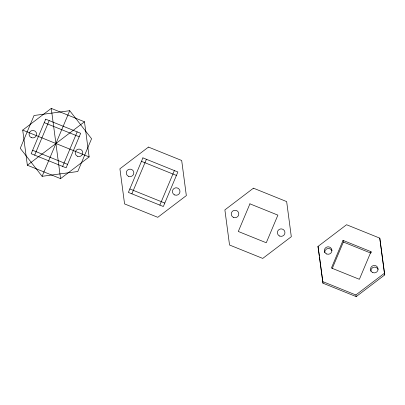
<?xml version="1.0" encoding="UTF-8"?>
<svg xmlns="http://www.w3.org/2000/svg" width="405" height="405" viewBox="0 0 405 405"><rect width="100%" height="100%" fill="white"/><g stroke="black" fill="none" stroke-linecap="round" stroke-linejoin="round"><path stroke-width="0.61" d="M34.663 155.135L49.197 120.599M42.11 176.317L69.721 110.702L91.581 138.718L77.775 171.523L42.11 176.317L20.25 148.306L34.055 115.496L69.721 110.702M62.633 166.425L77.168 131.888M131.873 193.818L146.407 159.286M159.843 205.107L174.373 170.571M343.04 240.388L331.417 268.014L359.382 279.303L371.01 251.677L343.04 240.388L343.369 242.033L332.227 268.51M22.705 130.106L51.268 108.393L84.478 121.799L89.13 156.917L60.568 178.625L27.353 165.22L22.705 130.106L89.13 156.917M27.353 165.22L84.478 121.799M318.001 246.437L346.564 224.729L379.774 238.135L384.75 274.894L356.187 296.607L322.977 283.201L318.001 246.437L319.322 255.611M322.648 281.556L355.863 294.962L384.426 273.248L379.774 238.135M343.369 242.033L370.752 253.084M141.456 161.327L176.418 175.436M44.251 122.639L79.208 136.753M129.833 188.953L164.789 203.067M32.623 150.27L67.584 164.379M384.426 273.248L384.75 274.894M371.01 251.677L371.228 252.771M355.863 294.962L356.187 296.607M319.489 256.861L322.977 283.201M51.268 108.393L60.568 178.625M324.709 252.679A3.787 3.726 -11.2 0 1 331.963 250.73M370.858 271.309A3.787 3.726 -11.2 0 1 378.113 269.36M45.704 119.186L31.17 153.723L66.131 167.832L80.661 133.296L45.704 119.186M142.909 157.874L128.38 192.41L163.336 206.52L177.871 171.983L142.909 157.874M249.925 203.842L238.297 231.473L266.267 242.762L277.891 215.131L249.925 203.842M148.473 147.081L119.91 168.789L124.563 203.907L157.773 217.313L186.335 195.6L181.688 160.486L148.473 147.081M253.444 188.183L224.881 209.896L229.534 245.01L262.744 258.415L291.306 236.707L286.659 201.589L253.444 188.183M31.387 137.649A3.787 3.726 -11.2 0 0 36.597 133.69A3.787 3.726 -11.2 0 0 30.542 131.245A3.787 3.726 -11.2 0 0 31.387 137.649M77.537 156.274A3.787 3.726 -11.2 0 0 82.742 152.32A3.787 3.726 -11.2 0 0 76.687 149.875A3.787 3.726 -11.2 0 0 77.537 156.274M128.598 176.337A3.787 3.726 -11.2 0 0 133.807 172.378A3.787 3.726 -11.2 0 0 127.752 169.933A3.787 3.726 -11.2 0 0 128.598 176.337M174.747 194.962A3.787 3.726 -11.2 0 0 179.952 191.003A3.787 3.726 -11.2 0 0 173.897 188.563A3.787 3.726 -11.2 0 0 174.747 194.962M233.569 217.439A3.787 3.726 -11.2 0 0 238.778 213.486A3.787 3.726 -11.2 0 0 232.718 211.04A3.787 3.726 -11.2 0 0 233.569 217.439M279.713 236.069A3.787 3.726 -11.2 0 0 284.923 232.111A3.787 3.726 -11.2 0 0 278.868 229.665A3.787 3.726 -11.2 0 0 279.713 236.069M326.683 253.986A3.787 3.726 -11.2 0 0 331.892 250.027A3.787 3.726 -11.2 0 0 325.838 247.582A3.787 3.726 -11.2 0 0 326.683 253.986M372.833 272.611A3.787 3.726 -11.2 0 0 378.042 268.652A3.787 3.726 -11.2 0 0 371.982 266.212A3.787 3.726 -11.2 0 0 372.833 272.611"/></g></svg>
